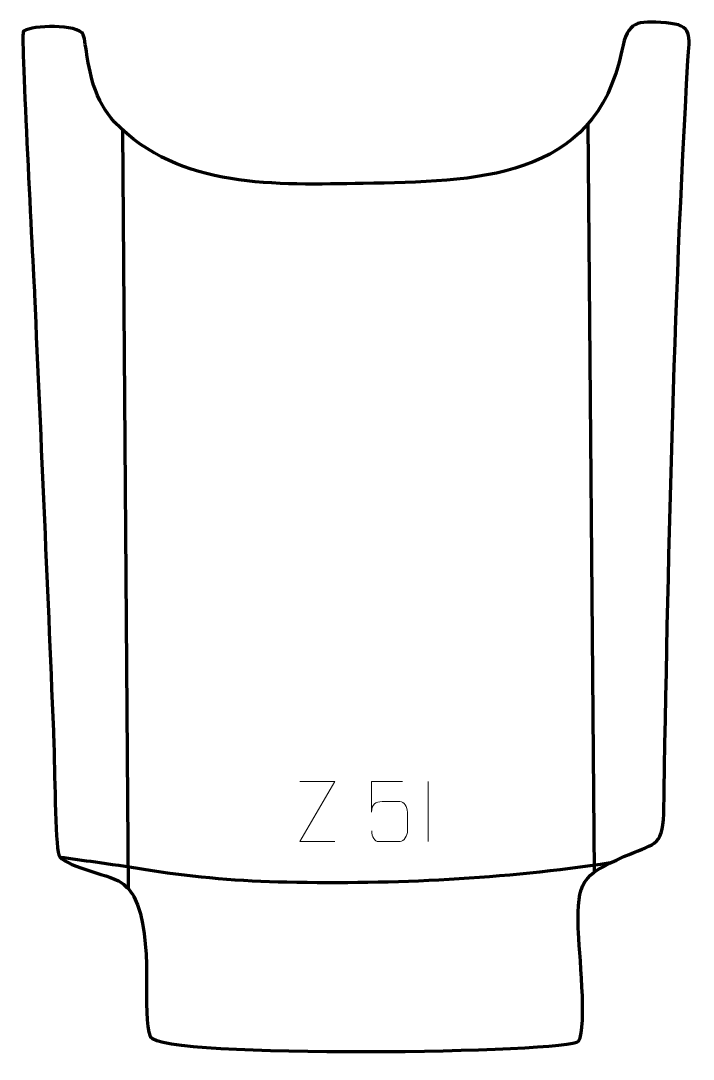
# Model space of a CAD drawing. Header units: millimetres. Extents: x -543 to -263, y 266 to 698.
import ezdxf

# ---------------------------------------------------------------- set-up
doc = ezdxf.new("R2010")
doc.units = ezdxf.units.MM
doc.header["$MEASUREMENT"] = 0
doc.layers.add('layer 2', color=7, linetype='Continuous')
doc.layers.add('layer 3', color=7, linetype='Continuous')

msp = doc.modelspace()

# ---------------------------------------------------------------- linework, layer by layer
at = {"layer": 'layer 2', "color": 140, "lineweight": 158}
for points in [[(-498.0286, 337.3014), (-498.0286, 337.3014), (-500.3949, 652.8799), (-500.3949, 652.8799)], [(-307.0642, 655.3837), (-307.0642, 655.3837), (-304.4542, 344.2331), (-304.4542, 344.2331)]]:
    msp.add_open_spline(points, degree=3, dxfattribs=at)
at = {"layer": 'layer 2', "color": 250, "lineweight": 9}
for points, knots in [([(-412.2075, 356.9815), (-412.2075, 356.9815), (-426.8265, 356.9815), (-426.8265, 356.9815), (-426.8265, 356.9815), (-426.8265, 356.9815), (-412.1832, 381.9389), (-412.1832, 381.9389), (-412.1832, 381.9389), (-412.1832, 381.9389), (-426.8265, 381.9389), (-426.8265, 381.9389)], [0, 0, 0, 0, 0.25, 0.25, 0.25, 0.25, 0.5, 0.5, 0.5, 0.5, 1, 1, 1, 1]), ([(-384.1108, 381.915), (-384.1108, 381.915), (-396.9625, 381.915), (-396.9625, 381.915), (-396.9625, 381.915), (-396.9622, 377.6844), (-396.9622, 373.4535), (-396.9625, 369.2223), (-396.9625, 369.2223), (-396.9628, 372.5324), (-395.3318, 373.6042), (-392.5198, 373.6647), (-392.5198, 373.6647), (-390.0802, 373.665), (-387.6407, 373.665), (-385.2015, 373.6647), (-385.2015, 373.6647), (-383.5517, 373.6715), (-382.0768, 371.291), (-382.0483, 369.2223), (-382.0483, 369.2223), (-382.0486, 366.635), (-382.0486, 364.0474), (-382.0483, 361.4597), (-382.0483, 361.4597), (-382.0021, 359.5003), (-383.5015, 357.064), (-385.1274, 357.0055), (-385.1274, 357.0055), (-387.0839, 357.0058), (-391.9789, 357.0058), (-393.9359, 357.0055), (-393.9359, 357.0055), (-395.7814, 356.9967), (-396.8885, 358.9615), (-396.9093, 361.5126)], [0, 0, 0, 0, 0.1, 0.1, 0.1, 0.1, 0.2, 0.2, 0.2, 0.2, 0.3, 0.3, 0.3, 0.3, 0.4, 0.4, 0.4, 0.4, 0.5, 0.5, 0.5, 0.5, 0.6, 0.6, 0.6, 0.6, 0.7, 0.7, 0.7, 0.7, 0.8, 0.8, 0.8, 0.8, 1, 1, 1, 1])]:
    msp.add_open_spline(points, degree=3, knots=knots, dxfattribs=at)
msp.add_open_spline([(-373.5049, 381.9473), (-373.5049, 381.9473), (-373.5049, 356.9732), (-373.5049, 356.9732)], degree=3, dxfattribs=at)
at = {"layer": 'layer 2', "color": 140, "lineweight": 158}
msp.add_open_spline([(-297.7063, 348.1067), (-342.1846, 341.3489), (-387.2408, 339.1235), (-432.2062, 340.0728), (-432.2062, 340.0728), (-451.5557, 340.4813), (-469.8291, 342.0024), (-488.9669, 344.9573), (-488.9669, 344.9573), (-495.9549, 346.0523), (-502.921, 347.1638), (-509.9269, 348.1479), (-509.9269, 348.1479), (-514.894, 348.8258), (-519.861, 349.5037), (-524.828, 350.1817), (-524.828, 350.1817), (-524.828, 350.1817), (-526.3182, 350.3851), (-526.3182, 350.3851)], degree=3, knots=[0, 0, 0, 0, 0.16666667, 0.16666667, 0.16666667, 0.16666667, 0.33333333, 0.33333333, 0.33333333, 0.33333333, 0.5, 0.5, 0.5, 0.5, 0.66666667, 0.66666667, 0.66666667, 0.66666667, 1, 1, 1, 1], dxfattribs=at)
at = {"layer": 'layer 3', "color": 242, "lineweight": 158}
msp.add_open_spline([(-500.9155, 339.8799), (-507.2836, 343.823), (-525.4036, 346.7793), (-527.0081, 351.4847), (-527.0081, 351.4847), (-528.4231, 355.634), (-528.7858, 389.7262), (-529.0033, 397.0192), (-529.0033, 397.0192), (-531.5187, 459.509), (-534.397, 522.0045), (-537.0994, 584.4884), (-537.0994, 584.4884), (-537.6448, 596.3301), (-542.8009, 691.7667), (-541.7839, 693.6664), (-541.7839, 693.6664), (-540.477, 696.1079), (-522.0461, 697.358), (-517.3126, 693.3065), (-517.3126, 693.3065), (-515.8451, 692.0504), (-515.6156, 681.5172), (-512.553, 671.5911), (-512.553, 671.5911), (-510.7297, 665.6817), (-507.5447, 660.1426), (-503.7891, 656.2093), (-503.7891, 656.2093), (-477.0239, 628.1784), (-436.3577, 630.1072), (-400.4452, 630.6558), (-400.4452, 630.6558), (-354.2812, 631.6095), (-303.9505, 631.4181), (-292.9351, 685.9934), (-292.9351, 685.9934), (-290.4476, 698.3168), (-286.8726, 698.2985), (-274.5169, 697.4227), (-274.5169, 697.4227), (-263.2695, 696.6254), (-264.8383, 692.1944), (-265.446, 681.7773), (-265.446, 681.7773), (-271.5343, 577.4018), (-273.6791, 472.8973), (-275.5521, 368.4779), (-275.5521, 368.4779), (-275.8013, 354.5864), (-280.2462, 356.0586), (-292.0539, 350.7366), (-292.0539, 350.7366), (-309.9177, 342.685), (-311.2851, 340.7693), (-311.0725, 321.0578), (-311.0725, 321.0578), (-310.784, 311.8771), (-307.238, 280.3499), (-310.9211, 273.9593), (-310.9211, 273.9593), (-313.6188, 269.2785), (-484.4338, 266.4932), (-488.9643, 275.9427), (-488.9643, 275.9427), (-492.8988, 284.1492), (-486.8723, 316.5446), (-495.7368, 334.1854), (-495.7368, 334.1854), (-497.2612, 336.7211), (-498.6111, 338.0757), (-500.9155, 339.8799)], degree=3, knots=[0, 0, 0, 0, 0.05263158, 0.05263158, 0.05263158, 0.05263158, 0.10526316, 0.10526316, 0.10526316, 0.10526316, 0.15789474, 0.15789474, 0.15789474, 0.15789474, 0.21052632, 0.21052632, 0.21052632, 0.21052632, 0.26315789, 0.26315789, 0.26315789, 0.26315789, 0.31578947, 0.31578947, 0.31578947, 0.31578947, 0.36842105, 0.36842105, 0.36842105, 0.36842105, 0.42105263, 0.42105263, 0.42105263, 0.42105263, 0.47368421, 0.47368421, 0.47368421, 0.47368421, 0.52631579, 0.52631579, 0.52631579, 0.52631579, 0.57894737, 0.57894737, 0.57894737, 0.57894737, 0.63157895, 0.63157895, 0.63157895, 0.63157895, 0.68421053, 0.68421053, 0.68421053, 0.68421053, 0.73684211, 0.73684211, 0.73684211, 0.73684211, 0.78947368, 0.78947368, 0.78947368, 0.78947368, 0.84210526, 0.84210526, 0.84210526, 0.84210526, 0.89473684, 0.89473684, 0.89473684, 0.89473684, 1, 1, 1, 1], dxfattribs=at)

doc.saveas('drawing.dxf')
